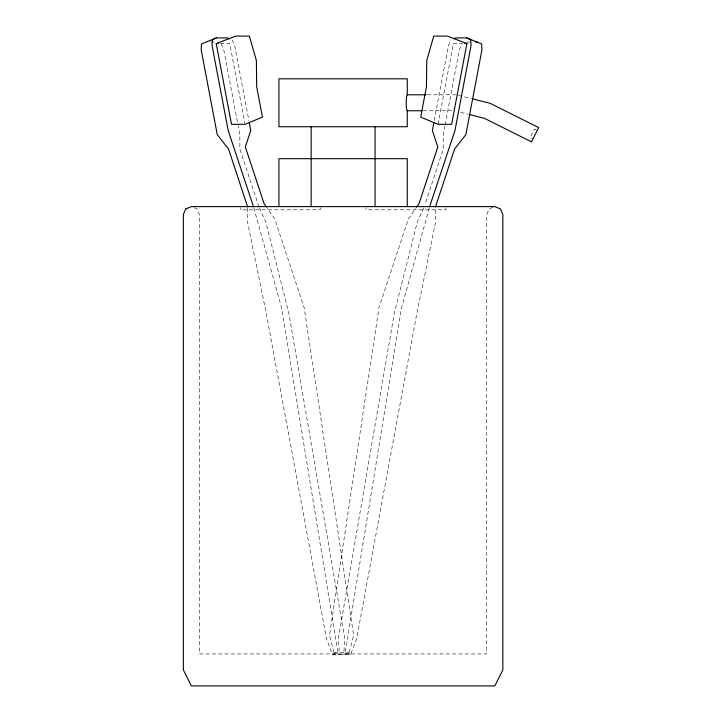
<?xml version="1.0" encoding="UTF-8"?>
<svg xmlns="http://www.w3.org/2000/svg" width="722" height="722" viewBox="0 0 722 722"><rect width="100%" height="100%" fill="white"/><g stroke="black" fill="none" stroke-linecap="round" stroke-linejoin="round"><path stroke-width="0.54" stroke-dasharray="3.61 2.71" d="M247.646 208.017L247.565 222.177L266.292 313.492L326.497 638.771L332.436 654.394L350.702 654.394L356.632 638.771L416.847 313.492L435.565 222.177L435.483 208.017M434.256 120.574L448.452 45.63L450.961 39.836M438.064 124.319L453.362 43.546L462.748 43.546M444.951 125.808L443.281 134.626L443.281 149.021L424.879 204.822M445.167 124.707L459.363 49.764L461.872 43.979M429.328 207.918L401.567 307.698L345.242 652.327L350.702 654.394M259.406 207.945L265.867 222.177L288.881 313.492L344.8 638.771L343.726 654.394L349.186 652.327L353.636 635.423L304.152 307.698L274.703 218.82L267.194 208.044M423.724 207.945L417.271 222.177L394.257 313.492L338.338 638.771L339.403 654.394L333.952 652.327L329.503 635.423L378.978 307.698L408.435 218.82L415.935 208.044M492.891 207.394L489.092 208.974L486.727 214.669L486.727 653.952L199.471 653.952L199.471 214.669L197.115 208.974L193.315 207.394M332.436 654.394L337.887 652.327L281.562 307.698L253.81 207.918M210.499 42.047L216.663 42.047M466.475 42.047L472.63 42.047M220.381 43.546L229.767 43.546L244.866 123.209M427.28 94.79L456.178 94.79M422.921 110.764L453.091 110.764M333.952 652.327L349.186 652.327M458.353 95.34L471.421 98.607M460.672 112.379L468.208 114.266M536.247 129.987L534.343 129.039L530.074 137.559L531.979 138.516M232.177 39.836L234.686 45.63L248.882 120.574M221.266 43.979L223.775 49.764L237.971 124.707M258.945 206.925L239.857 149.021L239.848 134.626L238.179 125.808M445.871 207.674L445.871 209.804L366 209.804L366 207.674M320.207 207.674L320.207 209.804L240.336 209.804L240.336 207.674"/><path stroke-width="1.08" d="M433.832 122.776L432.37 130.492L437.821 146.954L419.067 203.55L416.567 207.151M466.917 43.546L451.611 124.319L438.064 124.319L420.691 117.108L426.458 86.685L426.765 60.504L433.723 36.1L447.279 36.1L466.917 43.546L464.833 43.546M429.581 206.826L454.968 130.492L471.042 45.63L470.726 39.836L466.854 37.914L455.564 37.914L453.723 38.681M435.483 206.925L454.58 149.021L465.871 134.626L481.953 49.764L481.637 43.979L466.854 37.914M229.415 38.681L227.574 37.914L216.275 37.914L212.403 39.836L212.088 45.63L228.17 130.492L253.548 206.826M216.275 37.914L201.492 43.979L201.176 49.764L217.259 134.626L228.558 149.021L247.655 206.925M216.212 43.546L235.85 36.1L249.406 36.1L256.373 60.504L256.671 86.685L262.438 117.108L245.074 124.319L231.518 124.319L216.212 43.546L218.297 43.546M475.717 42.047L477.765 42.047M407.271 94.79L407.271 78.815L278.927 78.815L278.927 126.738L407.271 126.738L407.271 110.764A8.095 1.056 -90 0 1 406.531 108.426A7.951 1.038 90 0 1 406.531 97.127A8.095 1.056 -90 0 1 407.271 94.79L426.17 94.79M407.271 110.764L421.801 110.764M472.513 98.878L489.931 103.228L538.639 127.586L531.491 141.873L484.354 118.3L469.282 114.536M266.571 207.151L264.062 203.55L245.309 146.954L250.76 130.492L249.298 122.776M407.271 206.609L407.271 158.687L278.927 158.687L278.927 206.609M375.052 126.738L375.052 206.609M311.155 126.738L311.155 206.609M185.725 208.974L183.361 214.669L183.361 669.926L191.348 685.9L494.859 685.9L502.846 669.926L502.846 214.669L500.481 208.974L494.787 206.609L191.42 206.609L185.725 208.974"/></g></svg>
